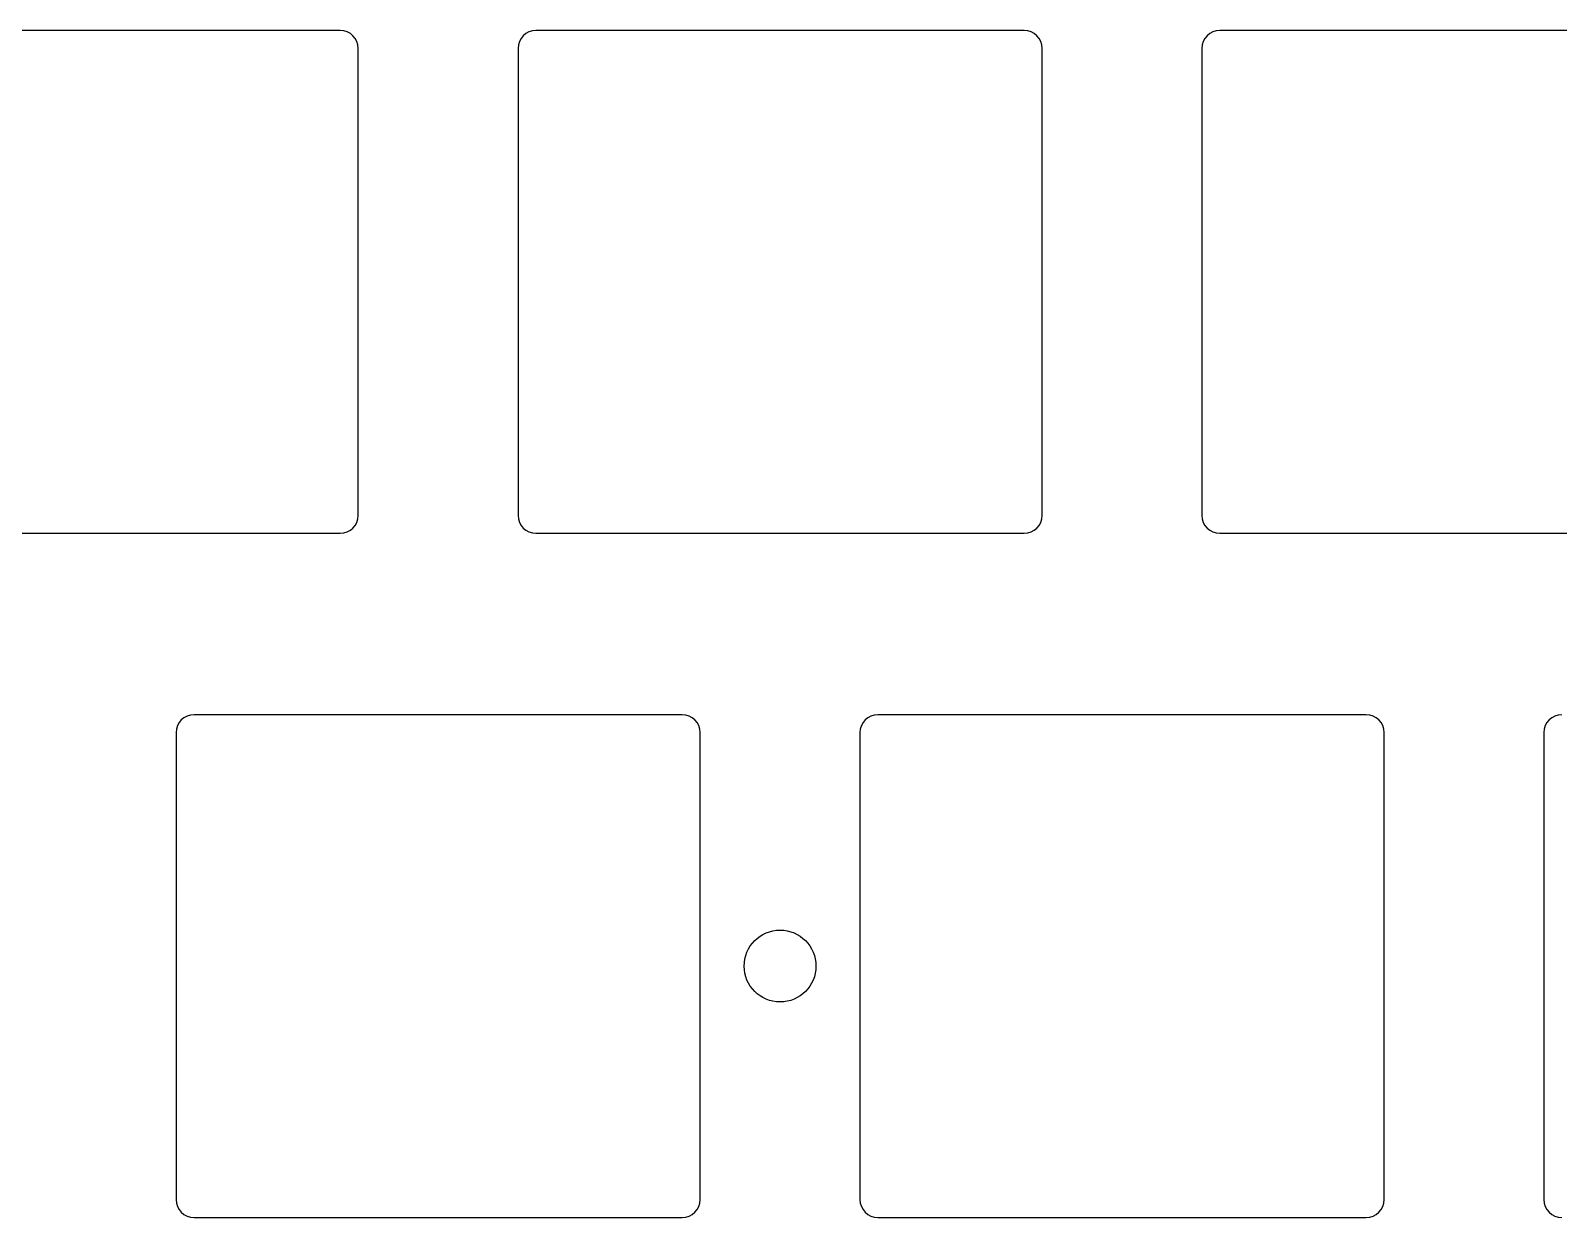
# Model space of a CAD drawing. Header units: millimetres. Extents: x -11 to 340, y -118 to 18.
# Drawn here: x 150.57 to 193.13, y -49.86 to -16.81 of the extents above; entities that cross this region are included whole.
import ezdxf

# ---------------------------------------------------------------- set-up
doc = ezdxf.new("R2010")
doc.units = ezdxf.units.MM
doc.header["$MEASUREMENT"] = 0
doc.layers.add('BLACK', color=7, linetype='CONTINUOUS')

msp = doc.modelspace()

# ---------------------------------------------------------------- linework, layer by layer
at = {"layer": 'BLACK', "linetype": 'Continuous'}
for p, q in [((159.2, -16.8125), (145.6, -16.8125)), ((178.25, -16.8125), (164.65, -16.8125)), ((197.3, -16.8125), (183.7, -16.8125)), ((159.7, -30.3125), (159.7, -17.3125)), ((164.15, -17.3125), (164.15, -30.3125)), ((178.75, -30.3125), (178.75, -17.3125)), ((183.2, -17.3125), (183.2, -30.3125)), ((145.6, -30.8125), (159.2, -30.8125)), ((164.65, -30.8125), (178.25, -30.8125)), ((183.7, -30.8125), (197.3, -30.8125)), ((168.725, -35.8625), (155.125, -35.8625)), ((187.775, -35.8625), (174.175, -35.8625)), ((154.625, -36.3625), (154.625, -49.3625)), ((169.225, -49.3625), (169.225, -36.3625)), ((173.675, -36.3625), (173.675, -49.3625)), ((188.275, -49.3625), (188.275, -36.3625)), ((192.725, -36.3625), (192.725, -49.3625)), ((155.125, -49.8625), (168.725, -49.8625)), ((174.175, -49.8625), (187.775, -49.8625))]:
    msp.add_line(p, q, dxfattribs=at)
at = {"layer": 'BLACK'}
msp.add_circle((171.45, -42.8625), 1, dxfattribs=at)
for centre, start, end in [((159.2, -17.3125), 0, 90), ((164.65, -17.3125), 90, 180), ((178.25, -17.3125), 0, 90), ((183.7, -17.3125), 90, 180), ((159.2, -30.3125), 270, 0), ((164.65, -30.3125), 180, 270), ((178.25, -30.3125), 270, 0), ((183.7, -30.3125), 180, 270), ((155.125, -36.3625), 90, 180), ((168.725, -36.3625), 0, 90), ((174.175, -36.3625), 90, 180), ((187.775, -36.3625), 0, 90), ((193.225, -36.3625), 90, 180), ((155.125, -49.3625), 180, 270), ((168.725, -49.3625), 270, 0), ((174.175, -49.3625), 180, 270), ((187.775, -49.3625), 270, 0), ((193.225, -49.3625), 180, 270)]:
    msp.add_arc(centre, 0.5, start, end, dxfattribs=at)

doc.saveas('drawing.dxf')
